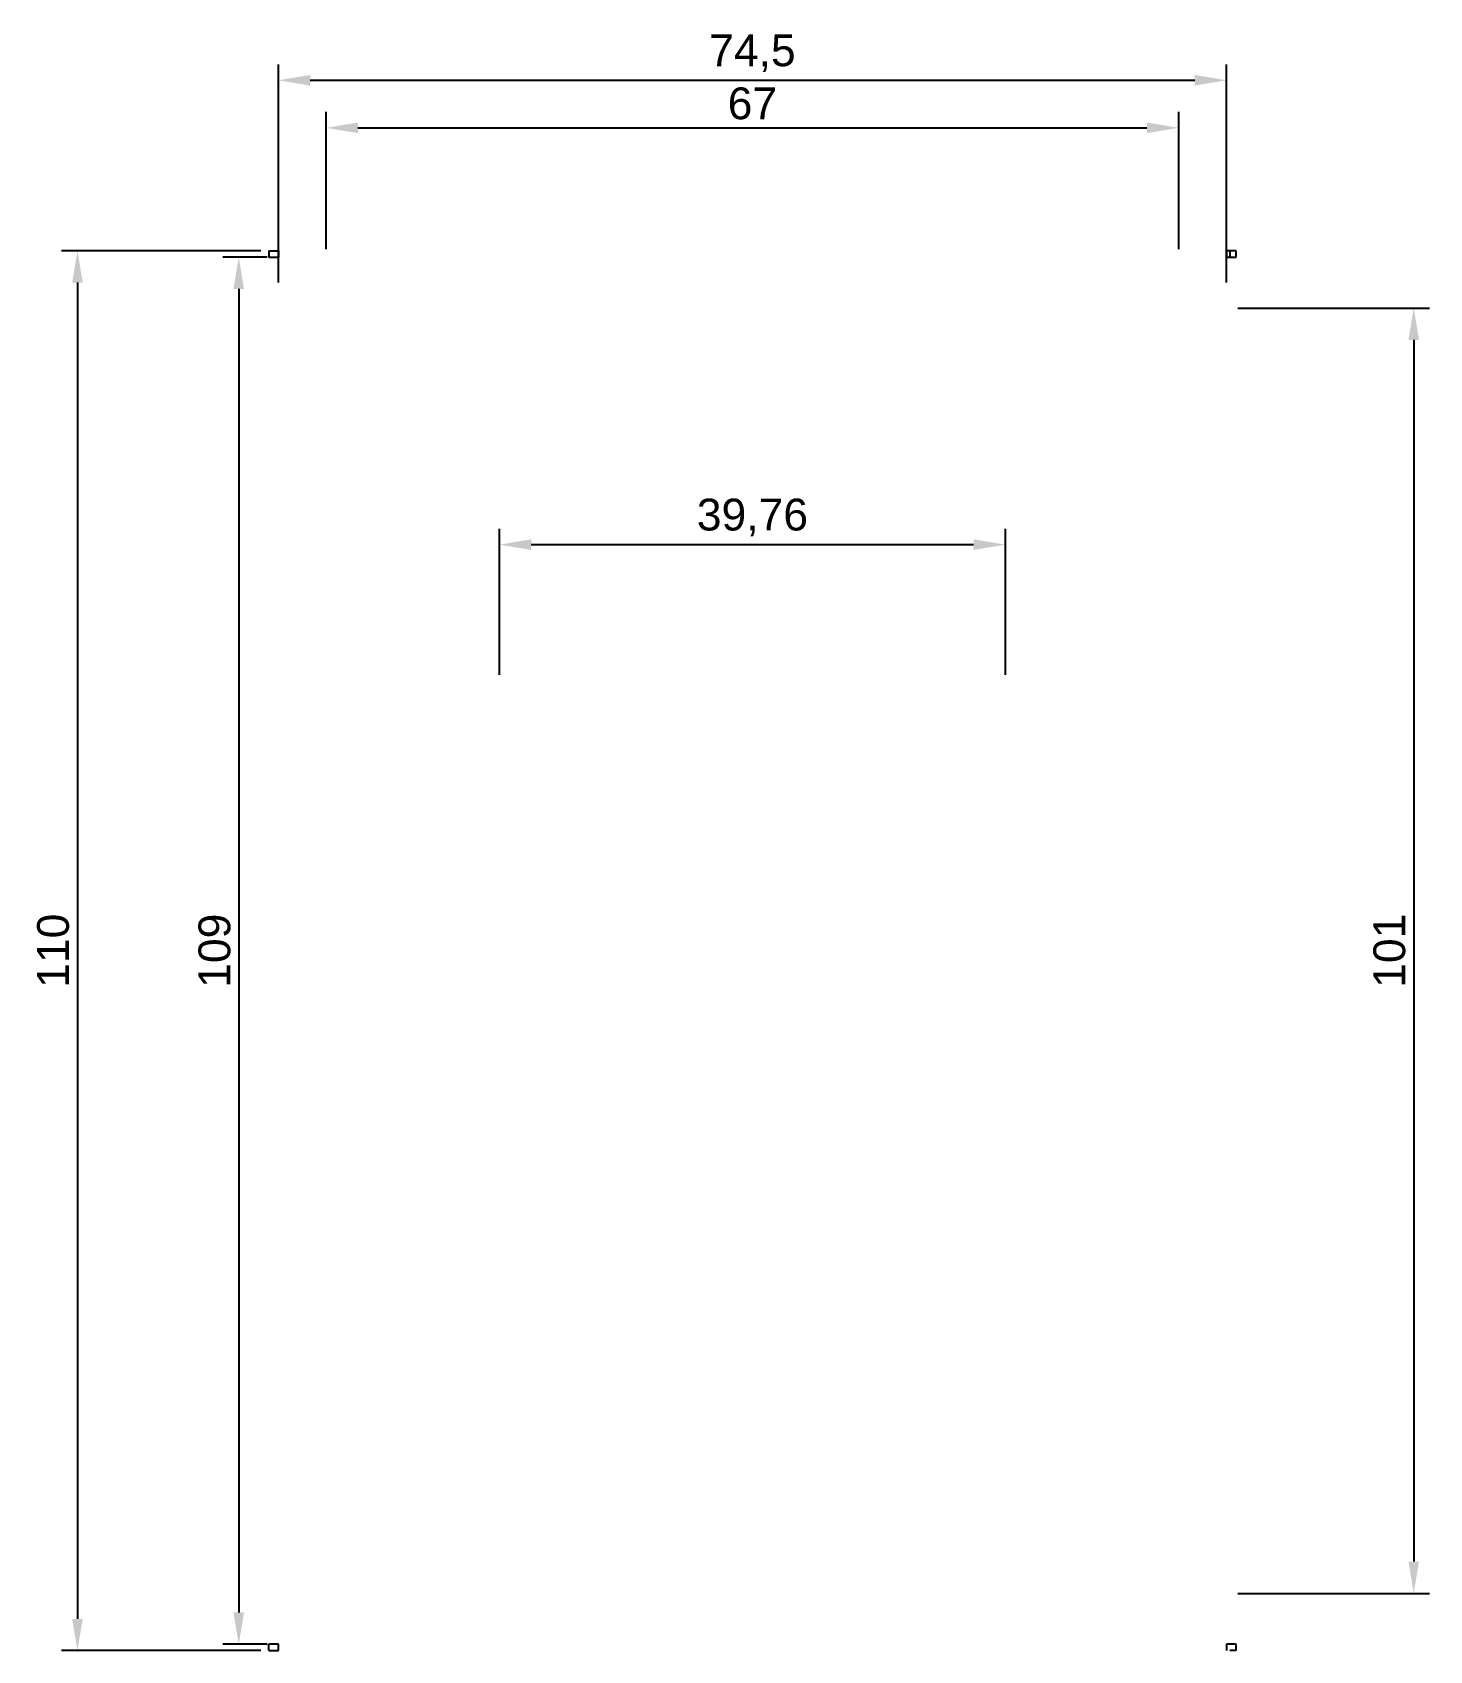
# Model space of a CAD drawing. Header units: millimetres. Extents: x 12 to 122, y 5 to 132.
import ezdxf

# ---------------------------------------------------------------- set-up
doc = ezdxf.new("R2010")
doc.units = ezdxf.units.MM
doc.styles.get("Standard").update_dxf_attribs({"font": 'arial.ttf'})
doc.dimstyles.new('ISO-25', dxfattribs={"dimtxt": 2.5, "dimasz": 2.5, "dimexe": 1.25, "dimexo": 0.625, "dimtad": 1, "dimtxsty": 'Standard', "dimcen": 2.5, "dimadec": 0, "dimazin": 0, "dimtfac": 1, "dimtmove": 0, "dimatfit": 3, "dimfxl": 1, "dimarcsym": 0})

# ---------------------------------------------------------------- blocks, each defined once
blk = doc.blocks.new('*D8')
at = {"color": 0, "lineweight": -2, "transparency": 16777216}
for p, q in [((49.11, 81.37), (49.11, 92.84)), ((88.87, 81.37), (88.87, 92.84)), ((51.61, 91.59), (86.37, 91.59))]:
    blk.add_line(p, q, dxfattribs=at)
at = {"color": 0, "transparency": 16777216}
for points in [[(51.61, 92.01), (51.61, 91.17), (49.11, 91.59)], [(86.37, 92.01), (86.37, 91.17), (88.87, 91.59)]]:
    blk.add_solid(points, dxfattribs=at)
at = {"layer": 'Defpoints', "color": 0, "transparency": 16777216}
for p in [(88.87, 91.59), (49.11, 80.74), (88.87, 80.74)]:
    blk.add_point(p, dxfattribs=at)
at = {"color": 0, "transparency": 16777216, "insert": (68.99, 93.72), "char_height": 2.5, "attachment_point": 5}
blk.add_mtext('39,76', dxfattribs=at)
blk = doc.blocks.new('*D9')
at = {"color": 0, "lineweight": -2, "transparency": 16777216}
for p, q in [((30.37, 114.68), (14.7, 114.68)), ((15.95, 112.18), (15.95, 7.18)), ((30.37, 4.68), (14.7, 4.68))]:
    blk.add_line(p, q, dxfattribs=at)
at = {"color": 0, "transparency": 16777216}
for points in [[(15.54, 112.18), (16.37, 112.18), (15.95, 114.68)], [(15.54, 7.18), (16.37, 7.18), (15.95, 4.68)]]:
    blk.add_solid(points, dxfattribs=at)
at = {"layer": 'Defpoints', "color": 0, "transparency": 16777216}
for p in [(30.99, 114.68), (15.95, 4.68), (30.99, 4.68)]:
    blk.add_point(p, dxfattribs=at)
at = {"color": 0, "transparency": 16777216, "insert": (14.05, 59.68), "char_height": 2.5, "attachment_point": 5, "rotation": 90}
blk.add_mtext('110', dxfattribs=at)
blk = doc.blocks.new('*D17')
at = {"color": 0, "lineweight": -2, "transparency": 16777216}
for p, q in [((35.49, 114.81), (35.49, 125.59)), ((102.49, 114.81), (102.49, 125.59)), ((37.99, 124.34), (99.99, 124.34))]:
    blk.add_line(p, q, dxfattribs=at)
at = {"color": 0, "transparency": 16777216}
for points in [[(37.99, 124.76), (37.99, 123.93), (35.49, 124.34)], [(99.99, 124.76), (99.99, 123.93), (102.49, 124.34)]]:
    blk.add_solid(points, dxfattribs=at)
at = {"layer": 'Defpoints', "color": 0, "transparency": 16777216}
for p in [(102.49, 124.34), (35.49, 114.18), (102.49, 114.18)]:
    blk.add_point(p, dxfattribs=at)
at = {"color": 0, "transparency": 16777216, "insert": (68.99, 126.25), "char_height": 2.5, "attachment_point": 5}
blk.add_mtext('67', dxfattribs=at)
blk = doc.blocks.new('*D18')
at = {"color": 0, "lineweight": -2, "transparency": 16777216}
for p, q in [((107.12, 110.18), (122.2, 110.18)), ((120.95, 107.68), (120.95, 11.68)), ((107.12, 9.18), (122.2, 9.18))]:
    blk.add_line(p, q, dxfattribs=at)
at = {"color": 0, "transparency": 16777216}
for points in [[(120.54, 107.68), (121.37, 107.68), (120.95, 110.18)], [(120.54, 11.68), (121.37, 11.68), (120.95, 9.18)]]:
    blk.add_solid(points, dxfattribs=at)
at = {"layer": 'Defpoints', "color": 0, "transparency": 16777216}
for p in [(106.49, 110.18), (106.49, 9.18), (120.95, 9.18)]:
    blk.add_point(p, dxfattribs=at)
at = {"color": 0, "transparency": 16777216, "insert": (119.05, 59.68), "char_height": 2.5, "attachment_point": 5, "rotation": 90}
blk.add_mtext('101', dxfattribs=at)
blk = doc.blocks.new('*D19')
at = {"color": 0, "lineweight": -2, "transparency": 16777216}
for p, q in [((31.74, 112.2), (31.74, 129.33)), ((106.24, 112.2), (106.24, 129.33)), ((34.24, 128.08), (103.74, 128.08))]:
    blk.add_line(p, q, dxfattribs=at)
at = {"color": 0, "transparency": 16777216}
for points in [[(34.24, 128.5), (34.24, 127.66), (31.74, 128.08)], [(103.74, 128.5), (103.74, 127.66), (106.24, 128.08)]]:
    blk.add_solid(points, dxfattribs=at)
at = {"layer": 'Defpoints', "color": 0, "transparency": 16777216}
for p in [(106.24, 128.08), (31.74, 111.57), (106.24, 111.57)]:
    blk.add_point(p, dxfattribs=at)
at = {"color": 0, "transparency": 16777216, "insert": (68.99, 130.2), "char_height": 2.5, "attachment_point": 5}
blk.add_mtext('74,5', dxfattribs=at)
blk = doc.blocks.new('*D20')
at = {"color": 0, "lineweight": -2, "transparency": 16777216}
for p, q in [((30.87, 114.18), (27.38, 114.18)), ((28.63, 111.68), (28.63, 7.68)), ((30.87, 5.18), (27.38, 5.18))]:
    blk.add_line(p, q, dxfattribs=at)
at = {"color": 0, "transparency": 16777216}
for points in [[(28.21, 111.68), (29.04, 111.68), (28.63, 114.18)], [(28.21, 7.68), (29.04, 7.68), (28.63, 5.18)]]:
    blk.add_solid(points, dxfattribs=at)
at = {"layer": 'Defpoints', "color": 0, "transparency": 16777216}
for p in [(31.49, 114.18), (28.63, 5.18), (31.49, 5.18)]:
    blk.add_point(p, dxfattribs=at)
at = {"color": 0, "transparency": 16777216, "insert": (26.73, 59.68), "char_height": 2.5, "attachment_point": 5, "rotation": 90}
blk.add_mtext('109', dxfattribs=at)

msp = doc.modelspace()

# ---------------------------------------------------------------- linework, layer by layer
at = {"color": 2}
for p, q in [((30.991, 114.681), (30.991, 114.181)), ((106.991, 114.681), (106.491, 114.681)), ((106.491, 114.681), (106.491, 114.181)), ((106.991, 114.181), (106.991, 114.681)), ((30.991, 114.181), (31.741, 114.181)), ((106.491, 114.181), (106.991, 114.181)), ((30.991, 4.681), (30.991, 5.181)), ((106.991, 4.681), (106.991, 5.181)), ((106.991, 4.681), (106.491, 4.681))]:
    msp.add_line(p, q, dxfattribs=at)
at = {"color": 6}
for p, q in [((30.991, 114.681), (31.741, 114.681)), ((31.741, 114.681), (31.741, 114.181)), ((106.991, 114.681), (106.241, 114.681)), ((106.241, 114.681), (106.241, 114.181)), ((106.241, 114.181), (106.991, 114.181)), ((31.741, 5.181), (30.991, 5.181)), ((31.741, 4.681), (31.741, 5.181)), ((106.991, 5.181), (106.241, 5.181)), ((106.241, 5.181), (106.241, 4.681)), ((30.991, 4.681), (31.741, 4.681))]:
    msp.add_line(p, q, dxfattribs=at)

# ---------------------------------------------------------------- dimensions: what is measured, and where the dimension line sits
at = {"color": 3}
dim = msp.add_linear_dim(base=(106.241, 128.081), p1=(31.741, 111.573), p2=(106.241, 111.573), dimstyle='ISO-25', dxfattribs=at)
dim.commit()
dim.dimension.update_dxf_attribs({"geometry": '*D19', "text_midpoint": (68.991, 130.204)})
at = {"color": 5}
dim = msp.add_linear_dim(base=(102.491, 124.344), p1=(35.491, 114.181), p2=(102.491, 114.181), dimstyle='ISO-25', dxfattribs=at)
dim.commit()
dim.dimension.update_dxf_attribs({"geometry": '*D17', "text_midpoint": (68.991, 126.246)})
at = {"color": 7, "true_color": 0xffffff}
for base, p1, p2, angle, picture, middle in [((15.953, 4.681), (30.991, 114.681), (30.991, 4.681), 270, '*D9', (14.052, 59.681)), ((88.868, 91.59), (49.111, 80.741), (88.868, 80.741), 180, '*D8', (68.989, 93.717))]:
    dim = msp.add_linear_dim(base=base, p1=p1, p2=p2, angle=angle, dimstyle='ISO-25', dxfattribs=at)
    dim.commit()
    dim.dimension.update_dxf_attribs({"geometry": picture, "text_midpoint": middle})
at = {"color": 3}
dim = msp.add_linear_dim(base=(28.627, 5.181), p1=(31.491, 114.181), p2=(31.491, 5.181), angle=90, dimstyle='ISO-25', dxfattribs=at)
dim.commit()
dim.dimension.update_dxf_attribs({"geometry": '*D20', "text_midpoint": (26.726, 59.681)})
at = {"color": 5}
dim = msp.add_linear_dim(base=(120.952, 9.181), p1=(106.491, 110.181), p2=(106.491, 9.181), angle=90, dimstyle='ISO-25', dxfattribs=at)
dim.commit()
dim.dimension.update_dxf_attribs({"geometry": '*D18', "text_midpoint": (119.05, 59.681)})

doc.saveas('drawing.dxf')
